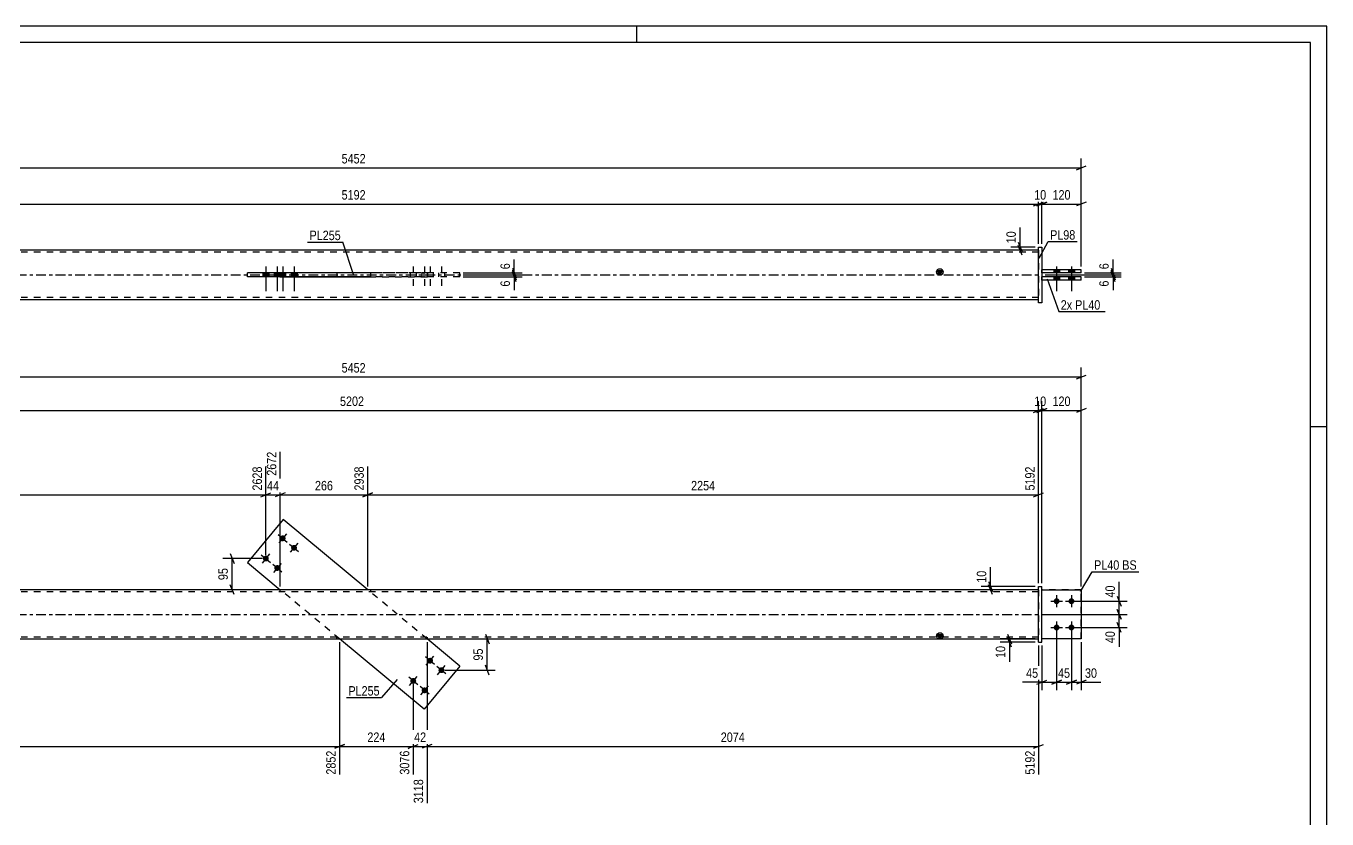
# Model space of a CAD drawing. Header units: millimetres. Extents: x 0 to 594, y 0 to 420.
# Drawn here: x 198.2 to 594, y 178.6 to 420 of the extents above; entities that cross this region are included whole.
import ezdxf

# ---------------------------------------------------------------- set-up
doc = ezdxf.new("R2010")
doc.units = ezdxf.units.MM
doc.linetypes.add('DXK_LINE_DOT2', pattern=[3.9198, 1.9599, -1.9599])
doc.linetypes.add('DXK_LINE_DOT3', pattern=[5.9187, 2.979, -0.9799, 0.9799, -0.9799])
doc.styles.add('Arial Narrow', font='ARIALN.TTF', dxfattribs={"height": 0.2})

# ---------------------------------------------------------------- blocks, each defined once
blk = doc.blocks.new('Unknown-580871072-1129')
at = {"color": 5, "linetype": 'Continuous'}
for p, q in [((594, 420), (0, 420)), ((384, 415), (384, 420)), ((594, 0), (594, 420)), ((589, 415), (5, 415)), ((589, 5), (589, 415)), ((594, 298), (589, 298))]:
    blk.add_line(p, q, dxfattribs=at)
blk = doc.blocks.new('Part-580871072-1687 - 1671')
at = {"color": 2, "linetype": 'Continuous'}
for p, q in [((276.46, 269.75), (265.6, 256.68)), ((302.15, 248.42), (276.46, 269.75)), ((265.6, 256.68), (275.54, 248.42)), ((319.28, 212.08), (293.6, 233.42)), ((330.15, 225.16), (320.2, 233.42)), ((330.15, 225.16), (319.28, 212.08))]:
    blk.add_line(p, q, dxfattribs=at)
at = {"color": 7, "linetype": 'DXK_LINE_DOT2'}
for p, q in [((293.6, 233.42), (275.54, 248.42)), ((320.2, 233.42), (302.15, 248.42))]:
    blk.add_line(p, q, dxfattribs=at)
blk = doc.blocks.new('Bolt-580871072-1679 - 1671')
at = {"linetype": 'Continuous'}
for points in [[(320.54, 226.12, -1), (321.69, 227.5, -1)], [(324, 223.24, -1), (325.15, 224.62, -1)], [(315.43, 219.96, -1), (316.58, 221.35, -1)], [(318.89, 217.09, -1), (320.04, 218.47, -1)]]:
    blk.add_hatch(color=1, dxfattribs=at).paths.add_polyline_path(points)
at = {"color": 1, "linetype": 'Continuous'}
for p, q in [((322.5, 225.66), (319.73, 227.96)), ((319.97, 225.42), (322.27, 228.19)), ((317.39, 219.5), (314.62, 221.8)), ((314.85, 219.27), (317.15, 222.04)), ((325.96, 222.78), (323.19, 225.08)), ((323.43, 222.55), (325.73, 225.32)), ((320.85, 216.63), (318.08, 218.93)), ((318.32, 216.39), (320.62, 219.16))]:
    blk.add_line(p, q, dxfattribs=at)
blk = doc.blocks.new('Bolt-580871072-1680 - 1671')
at = {"linetype": 'Continuous'}
for points in [[(276.85, 264.75, -1), (275.7, 263.36, -1)], [(280.31, 261.87, -1), (279.16, 260.49, -1)], [(271.74, 258.59, -1), (270.59, 257.21, -1)], [(275.2, 255.72, -1), (274.05, 254.33, -1)]]:
    blk.add_hatch(color=1, dxfattribs=at).paths.add_polyline_path(points)
at = {"color": 1, "linetype": 'Continuous'}
for p, q in [((274.89, 265.21), (277.66, 262.91)), ((277.43, 265.44), (275.13, 262.67)), ((278.35, 262.33), (281.12, 260.03)), ((280.89, 262.56), (278.59, 259.8)), ((269.78, 259.05), (272.55, 256.75)), ((272.32, 259.29), (270.02, 256.52)), ((273.24, 256.18), (276.01, 253.88)), ((275.78, 256.41), (273.48, 253.64))]:
    blk.add_line(p, q, dxfattribs=at)
blk = doc.blocks.new('Bolt-580871072-1682 - 1671')
at = {"linetype": 'Continuous'}
for points in [[(511.75, 245.82, -1), (511.75, 244.02, -1)], [(516.25, 245.82, -1), (516.25, 244.02, -1)], [(511.75, 237.82, -1), (511.75, 236.02, -1)], [(516.25, 237.82, -1), (516.25, 236.02, -1)]]:
    blk.add_hatch(color=1, dxfattribs=at).paths.add_polyline_path(points)
at = {"color": 1, "linetype": 'Continuous'}
for p, q in [((511.75, 246.72), (511.75, 243.12)), ((516.25, 246.72), (516.25, 243.12)), ((509.95, 244.92), (513.55, 244.92)), ((514.45, 244.92), (518.05, 244.92)), ((511.75, 238.72), (511.75, 235.12)), ((516.25, 238.72), (516.25, 235.12)), ((509.95, 236.92), (513.55, 236.92)), ((514.45, 236.92), (518.05, 236.92))]:
    blk.add_line(p, q, dxfattribs=at)
blk = doc.blocks.new('Part-580871072-1703 - 1671')
at = {"color": 2, "linetype": 'Continuous'}
for p, q in [((506.25, 232.42), (506.25, 249.42)), ((506.25, 249.42), (507.25, 249.42)), ((507.25, 232.42), (507.25, 249.42)), ((506.25, 232.42), (507.25, 232.42))]:
    blk.add_line(p, q, dxfattribs=at)
blk = doc.blocks.new('Part-580871072-1708 - 1671')
at = {"color": 7, "linetype": 'DXK_LINE_DOT2'}
for p, q in [((519.25, 248.42), (507.25, 248.42)), ((507.25, 233.42), (507.25, 248.42)), ((519.25, 233.42), (519.25, 248.42)), ((519.25, 233.42), (507.25, 233.42))]:
    blk.add_line(p, q, dxfattribs=at)
blk = doc.blocks.new('Part-580871072-1713 - 1671')
at = {"color": 2, "linetype": 'Continuous'}
for p, q in [((507.25, 248.42), (519.25, 248.42)), ((519.25, 248.42), (519.25, 233.42)), ((519.25, 233.42), (507.25, 233.42))]:
    blk.add_line(p, q, dxfattribs=at)
at = {"color": 7, "linetype": 'DXK_LINE_DOT2'}
blk.add_line((507.25, 233.42), (507.25, 248.42), dxfattribs=at)
blk = doc.blocks.new('Part-580871072-1718 - 1671')
at = {"linetype": 'Continuous'}
blk.add_hatch(color=2, dxfattribs=at).paths.add_polyline_path([(476.25, 233.42), (475.45, 234.82), (477.05, 234.82)])
at = {"color": 2, "linetype": 'Continuous'}
for p, q in [((418.15, 248.42), (177.6, 248.42)), ((506.25, 248.42), (418.25, 248.42)), ((476.25, 233.42), (475.45, 234.82)), ((475.45, 234.82), (477.05, 234.82)), ((477.05, 234.82), (476.25, 233.42)), ((177.6, 233.42), (418.15, 233.42)), ((418.25, 233.42), (506.25, 233.42))]:
    blk.add_line(p, q, dxfattribs=at)
at = {"color": 7, "linetype": 'DXK_LINE_DOT2'}
for p, q in [((418.15, 247.82), (177.6, 247.82)), ((275.44, 248.42), (275.44, 247.82)), ((302.97, 248.42), (302.97, 247.82)), ((506.25, 247.82), (418.25, 247.82)), ((506.25, 248.42), (506.25, 233.42)), ((418.15, 234.02), (177.6, 234.02)), ((292.78, 233.42), (292.78, 234.02)), ((320.3, 233.42), (320.3, 234.02)), ((506.25, 234.02), (418.25, 234.02))]:
    blk.add_line(p, q, dxfattribs=at)
at = {"color": 7, "linetype": 'DXK_LINE_DOT3'}
for p, q in [((177.6, 240.92), (418.15, 240.92)), ((418.25, 240.92), (506.25, 240.92))]:
    blk.add_line(p, q, dxfattribs=at)
at = {"color": 2, "linetype": 'Continuous'}
blk.add_circle((476.25, 234.32), 1, dxfattribs=at)
blk = doc.blocks.new('Part-580871072-1455 - 1366')
at = {"linetype": 'Continuous'}
blk.add_hatch(color=2, dxfattribs=at).paths.add_polyline_path([(476.25, 344.23), (475.45, 345.63), (477.05, 345.63)])
at = {"color": 2, "linetype": 'Continuous'}
for p, q in [((418.15, 351.73), (177.6, 351.73)), ((506.25, 351.73), (418.25, 351.73)), ((275.44, 344.83), (275.44, 344.93)), ((275.44, 344.93), (302.97, 344.93)), ((292.78, 344.83), (292.78, 344.93)), ((302.97, 344.93), (302.97, 343.53)), ((476.25, 344.23), (475.45, 345.63)), ((475.45, 345.63), (477.05, 345.63)), ((477.05, 345.63), (476.25, 344.23)), ((275.44, 343.53), (275.44, 343.63)), ((302.97, 343.53), (275.44, 343.53)), ((292.78, 343.53), (292.78, 343.63)), ((177.6, 336.73), (418.15, 336.73)), ((418.25, 336.73), (506.25, 336.73))]:
    blk.add_line(p, q, dxfattribs=at)
at = {"color": 7, "linetype": 'DXK_LINE_DOT2'}
for p, q in [((418.15, 351.13), (177.6, 351.13)), ((506.25, 351.13), (418.25, 351.13)), ((506.25, 351.73), (506.25, 336.73)), ((275.44, 344.93), (275.44, 343.63)), ((292.78, 344.93), (292.78, 343.63)), ((302.97, 344.93), (320.3, 344.93)), ((320.3, 344.93), (320.3, 343.53)), ((320.3, 343.53), (302.97, 343.53)), ((418.15, 337.33), (177.6, 337.33)), ((506.25, 337.33), (418.25, 337.33))]:
    blk.add_line(p, q, dxfattribs=at)
at = {"color": 7, "linetype": 'DXK_LINE_DOT3'}
for p, q in [((177.6, 344.23), (418.15, 344.23)), ((418.25, 344.23), (506.25, 344.23))]:
    blk.add_line(p, q, dxfattribs=at)
at = {"color": 2, "linetype": 'Continuous'}
blk.add_circle((476.25, 345.13), 1, dxfattribs=at)
blk = doc.blocks.new('Bolt-580871072-1369 - 1366')
at = {"linetype": 'Continuous'}
for points in [[(512.65, 345.83), (510.85, 345.83), (510.85, 344.83), (512.65, 344.83)], [(512.65, 345.83), (510.85, 345.83), (510.85, 344.83), (512.65, 344.83)], [(517.15, 345.83), (515.35, 345.83), (515.35, 344.83), (517.15, 344.83)], [(517.15, 345.83), (515.35, 345.83), (515.35, 344.83), (517.15, 344.83)], [(512.65, 343.63), (510.85, 343.63), (510.85, 342.63), (512.65, 342.63)], [(512.65, 343.63), (510.85, 343.63), (510.85, 342.63), (512.65, 342.63)], [(517.15, 343.63), (515.35, 343.63), (515.35, 342.63), (517.15, 342.63)], [(517.15, 343.63), (515.35, 343.63), (515.35, 342.63), (517.15, 342.63)]]:
    blk.add_hatch(color=1, dxfattribs=at).paths.add_polyline_path(points)
at = {"color": 1, "linetype": 'Continuous'}
for p, q in [((510.85, 345.83), (510.85, 344.83)), ((510.85, 345.83), (510.85, 344.83)), ((511.75, 346.83), (511.75, 339.33)), ((511.75, 346.83), (511.75, 339.33)), ((512.65, 345.83), (512.65, 344.83)), ((512.65, 345.83), (512.65, 344.83)), ((515.35, 345.83), (515.35, 344.83)), ((515.35, 345.83), (515.35, 344.83)), ((516.25, 346.83), (516.25, 339.33)), ((516.25, 346.83), (516.25, 339.33)), ((517.15, 345.83), (517.15, 344.83)), ((517.15, 345.83), (517.15, 344.83)), ((510.85, 343.63), (510.85, 342.63)), ((510.85, 343.63), (510.85, 342.63)), ((512.65, 343.63), (512.65, 342.63)), ((512.65, 343.63), (512.65, 342.63)), ((515.35, 343.63), (515.35, 342.63)), ((515.35, 343.63), (515.35, 342.63)), ((517.15, 343.63), (517.15, 342.63)), ((517.15, 343.63), (517.15, 342.63))]:
    blk.add_line(p, q, dxfattribs=at)
blk = doc.blocks.new('Bolt-580871072-1434 - 1366')
at = {"color": 1, "linetype": 'DXK_LINE_DOT2'}
for p, q in [((315.1, 344.83), (315.1, 343.63)), ((316, 346.83), (316, 339.33)), ((316.9, 344.83), (316.9, 343.63)), ((318.57, 344.83), (318.57, 343.63)), ((319.47, 346.83), (319.47, 339.33)), ((320.22, 344.83), (320.22, 343.63)), ((320.37, 344.83), (320.37, 343.63)), ((321.12, 346.83), (321.12, 339.33)), ((322.02, 344.83), (322.02, 343.63)), ((323.68, 344.83), (323.68, 343.63)), ((324.58, 346.83), (324.58, 339.33)), ((325.48, 344.83), (325.48, 343.63))]:
    blk.add_line(p, q, dxfattribs=at)
blk = doc.blocks.new('Part-580871072-1460 - 1366')
at = {"color": 2, "linetype": 'Continuous'}
for p, q in [((519.25, 343.63), (507.25, 343.63)), ((519.25, 342.63), (507.25, 342.63)), ((519.25, 342.63), (519.25, 343.63))]:
    blk.add_line(p, q, dxfattribs=at)
at = {"color": 7, "linetype": 'DXK_LINE_DOT2'}
blk.add_line((507.25, 342.63), (507.25, 343.63), dxfattribs=at)
blk = doc.blocks.new('Part-580871072-1396 - 1366')
at = {"color": 2, "linetype": 'Continuous'}
for p, q in [((265.6, 343.63), (265.6, 344.83)), ((302.97, 344.83), (265.6, 344.83)), ((276.46, 343.63), (276.46, 344.83)), ((302.97, 343.63), (265.6, 343.63))]:
    blk.add_line(p, q, dxfattribs=at)
at = {"color": 7, "linetype": 'DXK_LINE_DOT2'}
for p, q in [((330.15, 344.83), (302.97, 344.83)), ((319.28, 343.63), (319.28, 344.83)), ((330.15, 343.63), (330.15, 344.83)), ((330.15, 343.63), (302.97, 343.63))]:
    blk.add_line(p, q, dxfattribs=at)
blk = doc.blocks.new('Part-580871072-1432 - 1366')
at = {"color": 2, "linetype": 'Continuous'}
for p, q in [((506.25, 335.73), (506.25, 352.73)), ((506.25, 352.73), (507.25, 352.73)), ((507.25, 352.73), (507.25, 335.73)), ((507.25, 335.73), (506.25, 335.73))]:
    blk.add_line(p, q, dxfattribs=at)
blk = doc.blocks.new('Bolt-580871072-1435 - 1366')
at = {"linetype": 'Continuous'}
for points in [[(272.07, 344.83), (270.27, 344.83), (270.27, 343.63), (272.07, 343.63)], [(275.53, 344.83), (273.73, 344.83), (273.73, 343.63), (275.53, 343.63)], [(277.18, 344.83), (275.38, 344.83), (275.38, 343.63), (277.18, 343.63)], [(280.64, 344.83), (278.84, 344.83), (278.84, 343.63), (280.64, 343.63)]]:
    blk.add_hatch(color=1, dxfattribs=at).paths.add_polyline_path(points)
at = {"color": 1, "linetype": 'Continuous'}
for p, q in [((270.27, 344.83), (270.27, 343.63)), ((271.17, 346.83), (271.17, 339.33)), ((272.07, 344.83), (272.07, 343.63)), ((273.73, 344.83), (273.73, 343.63)), ((274.63, 346.83), (274.63, 339.33)), ((275.38, 344.83), (275.38, 343.63)), ((275.53, 344.83), (275.53, 343.63)), ((276.28, 346.83), (276.28, 339.33)), ((277.18, 344.83), (277.18, 343.63)), ((278.84, 344.83), (278.84, 343.63)), ((279.74, 346.83), (279.74, 339.33)), ((280.64, 344.83), (280.64, 343.63))]:
    blk.add_line(p, q, dxfattribs=at)
blk = doc.blocks.new('Part-580871072-1465 - 1366')
at = {"color": 2, "linetype": 'Continuous'}
for p, q in [((519.25, 345.83), (507.25, 345.83)), ((519.25, 344.83), (507.25, 344.83)), ((519.25, 344.83), (519.25, 345.83))]:
    blk.add_line(p, q, dxfattribs=at)
at = {"color": 7, "linetype": 'DXK_LINE_DOT2'}
blk.add_line((507.25, 344.83), (507.25, 345.83), dxfattribs=at)
blk = doc.blocks.new('StraightDimension-580871072-1928 - 1671')
at = {"color": 7, "linetype": 'Continuous'}
for p, q in [((496.85, 234.92), (498.05, 231.92)), ((498.05, 230.92), (496.85, 233.92)), ((505.25, 233.42), (494.6, 233.42)), ((505.25, 232.42), (494.6, 232.42)), ((497.45, 232.42), (497.45, 233.42))]:
    blk.add_line(p, q, dxfattribs=at)
at = {"color": 0}
blk.add_wipeout([(496.7, 231.89), (492.5, 231.89), (492.5, 227.04), (496.7, 227.04)], dxfattribs=at)
at = {"color": 7, "linetype": 'Continuous'}
blk.add_line((497.45, 232.42), (497.45, 226.51), dxfattribs=at)
blk.add_line((497.45, 232.42), (497.45, 226.51), dxfattribs=at)
at = {"color": 3, "style": 'Arial Narrow'}
blk.add_text('10', height=2.863, rotation=90.0002, dxfattribs=at).set_placement((496.1, 227.64))
blk = doc.blocks.new('StraightDimension-580871072-1856 - 1671')
at = {"color": 7, "linetype": 'Continuous'}
for p, q in [((293.6, 232.42), (293.6, 192.13)), ((316, 219.65), (316, 192.13)), ((295.1, 201.34), (292.1, 200.14)), ((293.6, 200.74), (316, 200.74)), ((314.5, 200.14), (317.5, 201.34))]:
    blk.add_line(p, q, dxfattribs=at)
at = {"color": 0}
blk.add_wipeout([(308.14, 201.49), (308.14, 205.69), (301.46, 205.69), (301.46, 201.49)], dxfattribs=at)
at = {"color": 0, "linetype": 'Continuous'}
blk.add_wipeout([(315.4, 200.04), (311.2, 200.04), (311.2, 191.53), (315.4, 191.53)], dxfattribs=at)
at = {"color": 3, "style": 'Arial Narrow'}
blk.add_text('224', height=2.863, dxfattribs=at).set_placement((302.06, 202.09))
at = {"color": 3, "linetype": 'Continuous', "style": 'Arial Narrow'}
blk.add_text('3076', height=2.863, rotation=90.0002, dxfattribs=at).set_placement((314.8, 192.13))
blk = doc.blocks.new('StraightDimension-580871072-2023 - 1671')
at = {"color": 7, "linetype": 'Continuous'}
for p, q in [((270.17, 257.9), (258.07, 257.9)), ((260.32, 259.4), (261.52, 256.4)), ((260.92, 248.44), (260.92, 257.9)), ((261.52, 246.94), (260.32, 249.94)), ((198.39, 248.44), (263.32, 248.44))]:
    blk.add_line(p, q, dxfattribs=at)
at = {"color": 0}
blk.add_wipeout([(260.17, 255.6), (255.97, 255.6), (255.97, 250.74), (260.17, 250.74)], dxfattribs=at)
at = {"color": 3, "style": 'Arial Narrow'}
blk.add_text('95', height=2.863, rotation=90.0002, dxfattribs=at).set_placement((259.57, 251.34))
blk = doc.blocks.new('StraightDimension-580871072-2009 - 1671')
at = {"color": 7, "linetype": 'Continuous'}
for p, q in [((530.21, 246.42), (531.41, 243.42)), ((517.25, 244.92), (533.21, 244.92)), ((531.41, 239.42), (530.21, 242.42)), ((530.81, 240.92), (530.81, 244.92)), ((507.25, 240.92), (533.21, 240.92))]:
    blk.add_line(p, q, dxfattribs=at)
at = {"color": 0}
blk.add_wipeout([(530.06, 250.3), (525.86, 250.3), (525.86, 245.44), (530.06, 245.44)], dxfattribs=at)
at = {"color": 7, "linetype": 'Continuous'}
blk.add_line((530.81, 244.92), (530.81, 250.82), dxfattribs=at)
blk.add_line((530.81, 244.92), (530.81, 250.82), dxfattribs=at)
at = {"color": 3, "style": 'Arial Narrow'}
blk.add_text('40', height=2.863, rotation=90.0002, dxfattribs=at).set_placement((529.46, 246.04))
blk = doc.blocks.new('StraightDimension-580871072-1756 - 1671')
at = {"color": 7, "linetype": 'Continuous'}
for p, q in [((275.54, 249.42), (275.54, 290.42)), ((302.15, 249.42), (302.15, 285.92)), ((277.04, 277.91), (274.04, 276.71)), ((275.54, 277.31), (302.15, 277.31)), ((300.65, 276.71), (303.65, 277.91))]:
    blk.add_line(p, q, dxfattribs=at)
at = {"color": 0, "linetype": 'Continuous'}
blk.add_wipeout([(301.55, 286.52), (297.35, 286.52), (297.35, 278.01), (301.55, 278.01)], dxfattribs=at)
at = {"color": 0}
blk.add_wipeout([(292.19, 278.06), (292.19, 282.26), (285.5, 282.26), (285.5, 278.06)], dxfattribs=at)
at = {"color": 3, "linetype": 'Continuous', "style": 'Arial Narrow'}
blk.add_text('2938', height=2.863, rotation=90.0002, dxfattribs=at).set_placement((300.95, 278.61))
at = {"color": 3, "style": 'Arial Narrow'}
blk.add_text('266', height=2.863, dxfattribs=at).set_placement((286.1, 278.66))
blk = doc.blocks.new('StraightDimension-580871072-2050 - 1671')
at = {"color": 7, "linetype": 'Continuous'}
for p, q in [((506.25, 250.42), (506.25, 305.85)), ((507.25, 250.42), (507.25, 305.85)), ((504.75, 302.4), (507.75, 303.6)), ((508.75, 303.6), (505.75, 302.4)), ((506.25, 303), (507.25, 303))]:
    blk.add_line(p, q, dxfattribs=at)
at = {"color": 0}
blk.add_wipeout([(509.17, 303.75), (509.17, 307.95), (504.32, 307.95), (504.32, 303.75)], dxfattribs=at)
at = {"color": 3, "style": 'Arial Narrow'}
blk.add_text('10', height=2.863, dxfattribs=at).set_placement((504.92, 304.35))
blk = doc.blocks.new('StraightDimension-580871072-1778 - 1671')
at = {"color": 7, "linetype": 'Continuous'}
for p, q in [((275.54, 249.42), (275.54, 290.42)), ((271.17, 258.9), (271.17, 285.92)), ((269.67, 276.71), (272.67, 277.91)), ((271.17, 277.31), (275.54, 277.31)), ((277.04, 277.91), (274.04, 276.71))]:
    blk.add_line(p, q, dxfattribs=at)
at = {"color": 0}
blk.add_wipeout([(275.78, 278.06), (275.78, 282.26), (270.93, 282.26), (270.93, 278.06)], dxfattribs=at)
at = {"color": 0, "linetype": 'Continuous'}
blk.add_wipeout([(274.94, 291.02), (270.74, 291.02), (270.74, 282.51), (274.94, 282.51)], dxfattribs=at)
at = {"color": 3, "linetype": 'Continuous', "style": 'Arial Narrow'}
blk.add_text('2672', height=2.863, rotation=90.0002, dxfattribs=at).set_placement((274.34, 283.11))
at = {"color": 3, "style": 'Arial Narrow'}
blk.add_text('44', height=2.863, dxfattribs=at).set_placement((271.53, 278.66))
blk = doc.blocks.new('StraightDimension-580871072-2045 - 1671')
at = {"color": 7, "linetype": 'Continuous'}
for p, q in [((506.25, 250.42), (506.25, 305.85)), ((88.5, 303), (506.25, 303)), ((504.75, 302.4), (507.75, 303.6))]:
    blk.add_line(p, q, dxfattribs=at)
at = {"color": 0}
blk.add_wipeout([(301.63, 303.75), (301.63, 307.95), (293.12, 307.95), (293.12, 303.75)], dxfattribs=at)
at = {"color": 3, "style": 'Arial Narrow'}
blk.add_text('5202', height=2.863, dxfattribs=at).set_placement((293.72, 304.35))
blk = doc.blocks.new('StraightDimension-580871072-1728 - 1671')
at = {"color": 7, "linetype": 'Continuous'}
for p, q in [((76.5, 313.17), (519.25, 313.17)), ((517.75, 312.57), (520.75, 313.77)), ((519.25, 249.42), (519.25, 316.02))]:
    blk.add_line(p, q, dxfattribs=at)
at = {"color": 0}
blk.add_wipeout([(302.13, 313.92), (302.13, 318.12), (293.62, 318.12), (293.62, 313.92)], dxfattribs=at)
at = {"color": 3, "style": 'Arial Narrow'}
blk.add_text('5452', height=2.863, dxfattribs=at).set_placement((294.22, 314.52))
blk = doc.blocks.new('StraightDimension-580871072-1742 - 1671')
at = {"color": 7, "linetype": 'Continuous'}
for p, q in [((302.15, 249.42), (302.15, 285.92)), ((506.25, 250.42), (506.25, 285.92)), ((303.65, 277.91), (300.65, 276.71)), ((302.15, 277.31), (506.25, 277.31)), ((504.75, 276.71), (507.75, 277.91))]:
    blk.add_line(p, q, dxfattribs=at)
at = {"color": 0, "linetype": 'Continuous'}
blk.add_wipeout([(505.65, 286.52), (501.45, 286.52), (501.45, 278.01), (505.65, 278.01)], dxfattribs=at)
at = {"color": 0}
blk.add_wipeout([(408.45, 278.06), (408.45, 282.26), (399.94, 282.26), (399.94, 278.06)], dxfattribs=at)
at = {"color": 3, "linetype": 'Continuous', "style": 'Arial Narrow'}
blk.add_text('5192', height=2.863, rotation=90.0002, dxfattribs=at).set_placement((505.05, 278.61))
at = {"color": 3, "style": 'Arial Narrow'}
blk.add_text('2254', height=2.863, dxfattribs=at).set_placement((400.54, 278.66))
blk = doc.blocks.new('StraightDimension-580871072-1794 - 1671')
at = {"color": 7, "linetype": 'Continuous'}
for p, q in [((271.17, 258.9), (271.17, 285.92)), ((91, 277.91), (88, 276.71)), ((89.5, 249.42), (89.5, 280.44)), ((89.5, 277.31), (271.17, 277.31)), ((269.67, 276.71), (272.67, 277.91))]:
    blk.add_line(p, q, dxfattribs=at)
at = {"color": 0, "linetype": 'Continuous'}
for points in [[(270.57, 286.52), (266.37, 286.52), (266.37, 278.01), (270.57, 278.01)], [(88.9, 281.04), (84.7, 281.04), (84.7, 278.01), (88.9, 278.01)]]:
    blk.add_wipeout(points, dxfattribs=at)
at = {"color": 0}
blk.add_wipeout([(184.59, 278.06), (184.59, 282.26), (176.08, 282.26), (176.08, 278.06)], dxfattribs=at)
at = {"color": 3, "linetype": 'Continuous', "style": 'Arial Narrow'}
for s, height, p in [('2628', 2.863, (269.97, 278.61)), ('0', 2.86, (88.3, 278.61))]:
    blk.add_text(s, height=height, rotation=90.0002, dxfattribs=at).set_placement(p)
at = {"color": 3, "style": 'Arial Narrow'}
blk.add_text('2628', height=2.863, dxfattribs=at).set_placement((176.68, 278.66))
blk = doc.blocks.new('StraightDimension-580871072-1950 - 1671')
at = {"color": 7, "linetype": 'Continuous'}
for p, q in [((511.75, 235.92), (511.75, 217.87)), ((516.25, 235.92), (516.25, 217.87)), ((510.25, 219.67), (513.25, 220.87)), ((511.75, 220.27), (516.25, 220.27)), ((517.75, 220.87), (514.75, 219.67))]:
    blk.add_line(p, q, dxfattribs=at)
at = {"color": 0}
blk.add_wipeout([(516.42, 221.02), (516.42, 225.22), (511.57, 225.22), (511.57, 221.02)], dxfattribs=at)
at = {"color": 3, "style": 'Arial Narrow'}
blk.add_text('45', height=2.863, dxfattribs=at).set_placement((512.17, 221.62))
blk = doc.blocks.new('StraightDimension-580871072-1830 - 1671')
at = {"color": 7, "linetype": 'Continuous'}
for p, q in [((320.2, 232.42), (320.2, 183.43)), ((506.25, 231.42), (506.25, 192.13)), ((321.7, 201.34), (318.7, 200.14)), ((320.2, 200.74), (506.25, 200.74)), ((504.75, 200.14), (507.75, 201.34))]:
    blk.add_line(p, q, dxfattribs=at)
at = {"color": 0}
blk.add_wipeout([(417.48, 201.49), (417.48, 205.69), (408.97, 205.69), (408.97, 201.49)], dxfattribs=at)
at = {"color": 0, "linetype": 'Continuous'}
blk.add_wipeout([(505.65, 200.04), (501.45, 200.04), (501.45, 191.53), (505.65, 191.53)], dxfattribs=at)
at = {"color": 3, "style": 'Arial Narrow'}
blk.add_text('2074', height=2.863, dxfattribs=at).set_placement((409.57, 202.09))
at = {"color": 3, "linetype": 'Continuous', "style": 'Arial Narrow'}
blk.add_text('5192', height=2.863, rotation=90.0002, dxfattribs=at).set_placement((505.05, 192.13))
blk = doc.blocks.new('StraightDimension-580871072-1842 - 1671')
at = {"color": 7, "linetype": 'Continuous'}
for p, q in [((320.2, 232.42), (320.2, 183.43)), ((316, 219.65), (316, 192.13)), ((314.5, 200.14), (317.5, 201.34)), ((316, 200.74), (320.2, 200.74)), ((321.7, 201.34), (318.7, 200.14))]:
    blk.add_line(p, q, dxfattribs=at)
at = {"color": 0}
blk.add_wipeout([(320.53, 201.49), (320.53, 205.69), (315.68, 205.69), (315.68, 201.49)], dxfattribs=at)
at = {"color": 0, "linetype": 'Continuous'}
blk.add_wipeout([(319.6, 191.34), (315.4, 191.34), (315.4, 182.83), (319.6, 182.83)], dxfattribs=at)
at = {"color": 3, "style": 'Arial Narrow'}
blk.add_text('42', height=2.863, dxfattribs=at).set_placement((316.28, 202.09))
at = {"color": 3, "linetype": 'Continuous', "style": 'Arial Narrow'}
blk.add_text('3118', height=2.863, rotation=90.0002, dxfattribs=at).set_placement((319, 183.43))
blk = doc.blocks.new('StraightDimension-580871072-1870 - 1671')
at = {"color": 7, "linetype": 'Continuous'}
for p, q in [((89.5, 231.42), (89.5, 197.61)), ((293.6, 232.42), (293.6, 192.13)), ((91, 201.34), (88, 200.14)), ((89.5, 200.74), (293.6, 200.74)), ((292.1, 200.14), (295.1, 201.34))]:
    blk.add_line(p, q, dxfattribs=at)
at = {"color": 0}
blk.add_wipeout([(195.8, 201.49), (195.8, 205.69), (187.29, 205.69), (187.29, 201.49)], dxfattribs=at)
at = {"color": 0, "linetype": 'Continuous'}
for points in [[(88.9, 200.04), (84.7, 200.04), (84.7, 197.01), (88.9, 197.01)], [(293, 200.04), (288.8, 200.04), (288.8, 191.53), (293, 191.53)]]:
    blk.add_wipeout(points, dxfattribs=at)
at = {"color": 3, "style": 'Arial Narrow'}
blk.add_text('2852', height=2.863, dxfattribs=at).set_placement((187.89, 202.09))
at = {"color": 3, "linetype": 'Continuous', "style": 'Arial Narrow'}
for s, height, p in [('0', 2.86, (88.3, 197.61)), ('2852', 2.863, (292.4, 192.13))]:
    blk.add_text(s, height=height, rotation=90.0002, dxfattribs=at).set_placement(p)
blk = doc.blocks.new('StraightDimension-580871072-1937 - 1671')
at = {"color": 7, "linetype": 'Continuous'}
for p, q in [((516.25, 235.92), (516.25, 217.87)), ((519.25, 232.42), (519.25, 217.87)), ((514.75, 219.67), (517.75, 220.87)), ((516.25, 220.27), (519.25, 220.27)), ((520.75, 220.87), (517.75, 219.67))]:
    blk.add_line(p, q, dxfattribs=at)
at = {"color": 0}
blk.add_wipeout([(524.63, 221.02), (524.63, 225.22), (519.77, 225.22), (519.77, 221.02)], dxfattribs=at)
at = {"color": 7, "linetype": 'Continuous'}
blk.add_line((519.25, 220.27), (525.15, 220.27), dxfattribs=at)
blk.add_line((519.25, 220.27), (525.15, 220.27), dxfattribs=at)
at = {"color": 3, "style": 'Arial Narrow'}
blk.add_text('30', height=2.863, dxfattribs=at).set_placement((520.37, 221.62))
blk = doc.blocks.new('StraightDimension-580871072-1960 - 1671')
at = {"color": 7, "linetype": 'Continuous'}
for p, q in [((511.75, 235.92), (511.75, 217.87)), ((507.25, 231.42), (507.25, 217.87)), ((505.75, 219.67), (508.75, 220.87)), ((507.25, 220.27), (511.75, 220.27)), ((513.25, 220.87), (510.25, 219.67))]:
    blk.add_line(p, q, dxfattribs=at)
at = {"color": 0}
blk.add_wipeout([(506.72, 221.02), (506.72, 225.22), (501.86, 225.22), (501.86, 221.02)], dxfattribs=at)
at = {"color": 7, "linetype": 'Continuous'}
blk.add_line((507.25, 220.27), (501.34, 220.27), dxfattribs=at)
blk.add_line((507.25, 220.27), (501.34, 220.27), dxfattribs=at)
at = {"color": 3, "style": 'Arial Narrow'}
blk.add_text('45', height=2.863, dxfattribs=at).set_placement((502.46, 221.62))
blk = doc.blocks.new('StraightDimension-580871072-1985 - 1671')
at = {"color": 7, "linetype": 'Continuous'}
for p, q in [((337.94, 234.92), (339.14, 231.92)), ((330.76, 233.42), (340.94, 233.42)), ((338.54, 223.93), (338.54, 233.42)), ((325.58, 223.93), (340.94, 223.93)), ((339.14, 222.43), (337.94, 225.43))]:
    blk.add_line(p, q, dxfattribs=at)
at = {"color": 0}
blk.add_wipeout([(337.79, 231.1), (333.59, 231.1), (333.59, 226.25), (337.79, 226.25)], dxfattribs=at)
at = {"color": 3, "style": 'Arial Narrow'}
blk.add_text('95', height=2.863, rotation=90.0002, dxfattribs=at).set_placement((337.19, 226.85))
blk = doc.blocks.new('StraightDimension-580871072-1996 - 1671')
at = {"color": 7, "linetype": 'Continuous'}
for p, q in [((530.21, 242.42), (531.41, 239.42)), ((507.25, 240.92), (533.21, 240.92)), ((531.41, 235.42), (530.21, 238.42)), ((530.81, 236.92), (530.81, 240.92)), ((517.25, 236.92), (533.21, 236.92))]:
    blk.add_line(p, q, dxfattribs=at)
at = {"color": 0}
blk.add_wipeout([(530.06, 236.39), (525.86, 236.39), (525.86, 231.54), (530.06, 231.54)], dxfattribs=at)
at = {"color": 7, "linetype": 'Continuous'}
blk.add_line((530.81, 236.92), (530.81, 231.01), dxfattribs=at)
blk.add_line((530.81, 236.92), (530.81, 231.01), dxfattribs=at)
at = {"color": 3, "style": 'Arial Narrow'}
blk.add_text('40', height=2.863, rotation=90.0002, dxfattribs=at).set_placement((529.46, 232.14))
blk = doc.blocks.new('StraightDimension-580871072-2028 - 1671')
at = {"color": 7, "linetype": 'Continuous'}
for p, q in [((505.25, 249.42), (488.82, 249.42)), ((491.07, 250.92), (492.27, 247.92)), ((492.27, 246.92), (491.07, 249.92)), ((491.67, 248.42), (491.67, 249.42)), ((505.25, 248.42), (488.82, 248.42))]:
    blk.add_line(p, q, dxfattribs=at)
at = {"color": 0}
blk.add_wipeout([(490.92, 254.8), (486.72, 254.8), (486.72, 249.94), (490.92, 249.94)], dxfattribs=at)
at = {"color": 7, "linetype": 'Continuous'}
blk.add_line((491.67, 249.42), (491.67, 255.32), dxfattribs=at)
blk.add_line((491.67, 249.42), (491.67, 255.32), dxfattribs=at)
at = {"color": 3, "style": 'Arial Narrow'}
blk.add_text('10', height=2.863, rotation=90.0002, dxfattribs=at).set_placement((490.32, 250.54))
blk = doc.blocks.new('StraightDimension-580871072-2055 - 1671')
at = {"color": 7, "linetype": 'Continuous'}
for p, q in [((507.25, 250.42), (507.25, 305.85)), ((519.25, 249.42), (519.25, 305.85)), ((505.75, 302.4), (508.75, 303.6)), ((507.25, 303), (519.25, 303)), ((520.75, 303.6), (517.75, 302.4))]:
    blk.add_line(p, q, dxfattribs=at)
at = {"color": 0}
blk.add_wipeout([(516.59, 303.75), (516.59, 307.95), (509.9, 307.95), (509.9, 303.75)], dxfattribs=at)
at = {"color": 3, "style": 'Arial Narrow'}
blk.add_text('120', height=2.863, dxfattribs=at).set_placement((510.5, 304.35))
blk = doc.blocks.new('StraightDimension-580871072-1594 - 1366')
at = {"color": 7, "linetype": 'Continuous'}
for p, q in [((507.25, 353.73), (507.25, 368.67)), ((519.25, 346.83), (519.25, 368.67)), ((505.75, 365.22), (508.75, 366.42)), ((507.25, 365.82), (519.25, 365.82)), ((520.75, 366.42), (517.75, 365.22))]:
    blk.add_line(p, q, dxfattribs=at)
at = {"color": 0}
blk.add_wipeout([(516.59, 366.57), (516.59, 370.77), (509.9, 370.77), (509.9, 366.57)], dxfattribs=at)
at = {"color": 3, "style": 'Arial Narrow'}
blk.add_text('120', height=2.863, dxfattribs=at).set_placement((510.5, 367.17))
blk = doc.blocks.new('StraightDimension-580871072-1605 - 1366')
at = {"color": 7, "linetype": 'Continuous'}
for p, q in [((505.25, 352.73), (497.82, 352.73)), ((500.07, 354.23), (501.27, 351.23)), ((501.27, 350.23), (500.07, 353.23)), ((500.67, 351.73), (500.67, 352.73)), ((505.25, 351.73), (497.82, 351.73))]:
    blk.add_line(p, q, dxfattribs=at)
at = {"color": 0}
blk.add_wipeout([(499.92, 358.11), (495.72, 358.11), (495.72, 353.26), (499.92, 353.26)], dxfattribs=at)
at = {"color": 7, "linetype": 'Continuous'}
blk.add_line((500.67, 352.73), (500.67, 358.64), dxfattribs=at)
blk.add_line((500.67, 352.73), (500.67, 358.64), dxfattribs=at)
at = {"color": 3, "style": 'Arial Narrow'}
blk.add_text('10', height=2.863, rotation=90.0002, dxfattribs=at).set_placement((499.32, 353.86))
blk = doc.blocks.new('StraightDimension-580871072-1574 - 1366')
at = {"color": 7, "linetype": 'Continuous'}
for p, q in [((506.25, 353.73), (506.25, 368.67)), ((89.5, 365.82), (506.25, 365.82)), ((504.75, 365.22), (507.75, 366.42))]:
    blk.add_line(p, q, dxfattribs=at)
at = {"color": 0}
blk.add_wipeout([(302.13, 366.57), (302.13, 370.77), (293.62, 370.77), (293.62, 366.57)], dxfattribs=at)
at = {"color": 3, "style": 'Arial Narrow'}
blk.add_text('5192', height=2.863, dxfattribs=at).set_placement((294.22, 367.17))
blk = doc.blocks.new('StraightDimension-580871072-1534 - 1366')
at = {"color": 7, "linetype": 'Continuous'}
for p, q in [((346.16, 345.73), (347.36, 342.73)), ((347.36, 342.13), (346.16, 345.13)), ((331.15, 344.23), (349.16, 344.23)), ((331.15, 343.63), (349.16, 343.63)), ((346.76, 343.63), (346.76, 344.23))]:
    blk.add_line(p, q, dxfattribs=at)
at = {"color": 0}
blk.add_wipeout([(346.01, 343.11), (341.81, 343.11), (341.81, 340.08), (346.01, 340.08)], dxfattribs=at)
at = {"color": 7, "linetype": 'Continuous'}
blk.add_line((346.76, 343.63), (346.76, 339.55), dxfattribs=at)
blk.add_line((346.76, 343.63), (346.76, 339.55), dxfattribs=at)
at = {"color": 3, "style": 'Arial Narrow'}
blk.add_text('6', height=2.86, rotation=90.0002, dxfattribs=at).set_placement((345.41, 340.68))
blk = doc.blocks.new('StraightDimension-580871072-1538 - 1366')
at = {"color": 7, "linetype": 'Continuous'}
for p, q in [((331.15, 344.83), (349.16, 344.83)), ((346.16, 346.33), (347.36, 343.33)), ((347.36, 342.73), (346.16, 345.73)), ((346.76, 344.23), (346.76, 344.83)), ((331.15, 344.23), (349.16, 344.23))]:
    blk.add_line(p, q, dxfattribs=at)
at = {"color": 0}
blk.add_wipeout([(346.01, 348.38), (341.81, 348.38), (341.81, 345.36), (346.01, 345.36)], dxfattribs=at)
at = {"color": 7, "linetype": 'Continuous'}
blk.add_line((346.76, 344.83), (346.76, 348.91), dxfattribs=at)
blk.add_line((346.76, 344.83), (346.76, 348.91), dxfattribs=at)
at = {"color": 3, "style": 'Arial Narrow'}
blk.add_text('6', height=2.86, rotation=90.0002, dxfattribs=at).set_placement((345.41, 345.96))
blk = doc.blocks.new('StraightDimension-580871072-1543 - 1366')
at = {"color": 7, "linetype": 'Continuous'}
for p, q in [((76.5, 376.83), (519.25, 376.83)), ((517.75, 376.23), (520.75, 377.43)), ((519.25, 346.83), (519.25, 379.68))]:
    blk.add_line(p, q, dxfattribs=at)
at = {"color": 0}
blk.add_wipeout([(302.13, 377.58), (302.13, 381.78), (293.62, 381.78), (293.62, 377.58)], dxfattribs=at)
at = {"color": 3, "style": 'Arial Narrow'}
blk.add_text('5452', height=2.863, dxfattribs=at).set_placement((294.22, 378.18))
blk = doc.blocks.new('StraightDimension-580871072-1584 - 1366')
at = {"color": 7, "linetype": 'Continuous'}
for p, q in [((506.25, 353.73), (506.25, 368.67)), ((507.25, 353.73), (507.25, 368.67)), ((504.75, 365.22), (507.75, 366.42)), ((508.75, 366.42), (505.75, 365.22)), ((506.25, 365.82), (507.25, 365.82))]:
    blk.add_line(p, q, dxfattribs=at)
at = {"color": 0}
blk.add_wipeout([(509.17, 366.57), (509.17, 370.77), (504.32, 370.77), (504.32, 366.57)], dxfattribs=at)
at = {"color": 3, "style": 'Arial Narrow'}
blk.add_text('10', height=2.863, dxfattribs=at).set_placement((504.92, 367.17))
blk = doc.blocks.new('StraightDimension-580871072-1616 - 1366')
at = {"color": 7, "linetype": 'Continuous'}
for p, q in [((528.34, 345.73), (529.54, 342.73)), ((529.54, 342.13), (528.34, 345.13)), ((508.25, 344.23), (531.34, 344.23)), ((520.25, 343.63), (531.34, 343.63)), ((528.94, 343.63), (528.94, 344.23))]:
    blk.add_line(p, q, dxfattribs=at)
at = {"color": 0}
blk.add_wipeout([(528.19, 343.11), (523.99, 343.11), (523.99, 340.08), (528.19, 340.08)], dxfattribs=at)
at = {"color": 7, "linetype": 'Continuous'}
blk.add_line((528.94, 343.63), (528.94, 339.55), dxfattribs=at)
blk.add_line((528.94, 343.63), (528.94, 339.55), dxfattribs=at)
at = {"color": 3, "style": 'Arial Narrow'}
blk.add_text('6', height=2.86, rotation=90.0002, dxfattribs=at).set_placement((527.59, 340.68))
blk = doc.blocks.new('StraightDimension-580871072-1625 - 1366')
at = {"color": 7, "linetype": 'Continuous'}
for p, q in [((520.25, 344.83), (531.34, 344.83)), ((528.34, 346.33), (529.54, 343.33)), ((529.54, 342.73), (528.34, 345.73)), ((528.94, 344.23), (528.94, 344.83)), ((508.25, 344.23), (531.34, 344.23))]:
    blk.add_line(p, q, dxfattribs=at)
at = {"color": 0}
blk.add_wipeout([(528.19, 348.38), (523.99, 348.38), (523.99, 345.36), (528.19, 345.36)], dxfattribs=at)
at = {"color": 7, "linetype": 'Continuous'}
blk.add_line((528.94, 344.83), (528.94, 348.91), dxfattribs=at)
blk.add_line((528.94, 344.83), (528.94, 348.91), dxfattribs=at)
at = {"color": 3, "style": 'Arial Narrow'}
blk.add_text('6', height=2.86, rotation=90.0002, dxfattribs=at).set_placement((527.59, 345.96))
blk = doc.blocks.new('MarkSet-580871072-2081 - 1671')
at = {"color": 0}
blk.add_wipeout([(530.82, 254.5), (530.82, 257.5), (523.15, 257.5), (523.15, 254.5)], dxfattribs=at)
blk.add_wipeout([(530.82, 254.5), (530.82, 257.5), (523.15, 257.5), (523.15, 254.5)], dxfattribs=at)
at = {"color": 30, "linetype": 'Continuous'}
blk.add_line((519.05, 247.84), (522.55, 253.9), dxfattribs=at)
at = {"color": 0}
blk.add_wipeout([(536.11, 254.5), (536.11, 257.5), (531.72, 257.5), (531.72, 254.5)], dxfattribs=at)
blk.add_wipeout([(536.11, 254.5), (536.11, 257.5), (531.72, 257.5), (531.72, 254.5)], dxfattribs=at)
at = {"color": 30, "linetype": 'Continuous'}
blk.add_line((522.55, 253.9), (536.71, 253.9), dxfattribs=at)
at = {"color": 3, "style": 'Arial Narrow'}
for s, p in [('PL40', (523.15, 254.5)), ('BS', (531.72, 254.5))]:
    blk.add_text(s, height=2.863, dxfattribs=at).set_placement(p)
blk = doc.blocks.new('Mark-580871072-1683 - 1671')
at = {"color": 0}
blk.add_wipeout([(305.78, 216.2), (305.78, 219.2), (296.28, 219.2), (296.28, 216.2)], dxfattribs=at)
blk.add_wipeout([(305.78, 216.2), (305.78, 219.2), (296.28, 219.2), (296.28, 216.2)], dxfattribs=at)
at = {"color": 30, "linetype": 'Continuous'}
for p in [(311.14, 221.08), (295.68, 215.6)]:
    blk.add_line(p, (306.38, 215.6), dxfattribs=at)
at = {"color": 3, "style": 'Arial Narrow'}
blk.add_text('PL255', height=2.863, dxfattribs=at).set_placement((296.28, 216.2))
blk = doc.blocks.new('Mark-580871072-1391 - 1366')
at = {"color": 0}
blk.add_wipeout([(293.96, 354.84), (293.96, 357.84), (284.45, 357.84), (284.45, 354.84)], dxfattribs=at)
blk.add_wipeout([(293.96, 354.84), (293.96, 357.84), (284.45, 357.84), (284.45, 354.84)], dxfattribs=at)
at = {"color": 30, "linetype": 'Continuous'}
for p in [(283.85, 354.24), (297.94, 344.06)]:
    blk.add_line(p, (294.56, 354.24), dxfattribs=at)
at = {"color": 3, "style": 'Arial Narrow'}
blk.add_text('PL255', height=2.863, dxfattribs=at).set_placement((284.45, 354.84))
blk = doc.blocks.new('MarkSet-580871072-1656 - 1366')
at = {"color": 0}
blk.add_wipeout([(516.47, 333.66), (516.47, 336.66), (513, 336.66), (513, 333.66)], dxfattribs=at)
blk.add_wipeout([(516.47, 333.66), (516.47, 336.66), (513, 336.66), (513, 333.66)], dxfattribs=at)
at = {"color": 30, "linetype": 'Continuous'}
blk.add_line((508.86, 343.09), (512.4, 333.06), dxfattribs=at)
at = {"color": 0}
blk.add_wipeout([(525.04, 333.66), (525.04, 336.66), (517.37, 336.66), (517.37, 333.66)], dxfattribs=at)
blk.add_wipeout([(525.04, 333.66), (525.04, 336.66), (517.37, 336.66), (517.37, 333.66)], dxfattribs=at)
at = {"color": 30, "linetype": 'Continuous'}
blk.add_line((512.4, 333.06), (526.54, 333.06), dxfattribs=at)
at = {"color": 3, "style": 'Arial Narrow'}
for s, p in [('2x', (513, 333.66)), ('PL40', (517.37, 333.66))]:
    blk.add_text(s, height=2.863, dxfattribs=at).set_placement(p)
blk = doc.blocks.new('Mark-580871072-1428 - 1366')
at = {"color": 0}
blk.add_wipeout([(517.44, 354.98), (517.44, 357.98), (509.76, 357.98), (509.76, 354.98)], dxfattribs=at)
blk.add_wipeout([(517.44, 354.98), (517.44, 357.98), (509.76, 357.98), (509.76, 354.98)], dxfattribs=at)
at = {"color": 30, "linetype": 'Continuous'}
for p, q in [((506.47, 349.3), (509.16, 354.38)), ((509.16, 354.38), (518.04, 354.38))]:
    blk.add_line(p, q, dxfattribs=at)
at = {"color": 3, "style": 'Arial Narrow'}
blk.add_text('PL98', height=2.863, dxfattribs=at).set_placement((509.76, 354.98))

msp = doc.modelspace()

# ---------------------------------------------------------------- block references
for name in ['Unknown-580871072-1129', 'Part-580871072-1432 - 1366', 'Part-580871072-1455 - 1366', 'Part-580871072-1396 - 1366', 'Bolt-580871072-1435 - 1366', 'Bolt-580871072-1434 - 1366', 'Part-580871072-1465 - 1366', 'Bolt-580871072-1369 - 1366', 'Part-580871072-1460 - 1366', 'Part-580871072-1687 - 1671', 'Bolt-580871072-1680 - 1671', 'Part-580871072-1703 - 1671', 'Part-580871072-1718 - 1671', 'Part-580871072-1708 - 1671', 'Part-580871072-1713 - 1671', 'Bolt-580871072-1682 - 1671', 'Bolt-580871072-1679 - 1671']:
    msp.add_blockref(name, (0, 0))

# ---------------------------------------------------------------- next in the draw order: block references
for name in ['StraightDimension-580871072-1594 - 1366', 'StraightDimension-580871072-1534 - 1366', 'StraightDimension-580871072-1756 - 1671', 'StraightDimension-580871072-2023 - 1671', 'StraightDimension-580871072-2009 - 1671', 'StraightDimension-580871072-1928 - 1671', 'StraightDimension-580871072-1950 - 1671', 'StraightDimension-580871072-1856 - 1671']:
    msp.add_blockref(name, (0, 0))

# ---------------------------------------------------------------- next in the draw order: block references
for name in ['StraightDimension-580871072-1605 - 1366', 'StraightDimension-580871072-1538 - 1366', 'StraightDimension-580871072-2050 - 1671', 'StraightDimension-580871072-1778 - 1671', 'StraightDimension-580871072-1937 - 1671', 'StraightDimension-580871072-1870 - 1671', 'StraightDimension-580871072-1830 - 1671']:
    msp.add_blockref(name, (0, 0))

# ---------------------------------------------------------------- next in the draw order: block references
for name in ['StraightDimension-580871072-1574 - 1366', 'StraightDimension-580871072-2045 - 1671', 'StraightDimension-580871072-1985 - 1671', 'StraightDimension-580871072-1960 - 1671', 'StraightDimension-580871072-1842 - 1671', 'Mark-580871072-1683 - 1671']:
    msp.add_blockref(name, (0, 0))

# ---------------------------------------------------------------- next in the draw order: block references
for name in ['StraightDimension-580871072-1543 - 1366', 'StraightDimension-580871072-1728 - 1671', 'StraightDimension-580871072-1996 - 1671']:
    msp.add_blockref(name, (0, 0))

# ---------------------------------------------------------------- next in the draw order: block references
for name in ['StraightDimension-580871072-1584 - 1366', 'Mark-580871072-1391 - 1366', 'StraightDimension-580871072-1616 - 1366', 'StraightDimension-580871072-1794 - 1671', 'StraightDimension-580871072-1742 - 1671']:
    msp.add_blockref(name, (0, 0))

# ---------------------------------------------------------------- next in the draw order: block references
for name in ['StraightDimension-580871072-1625 - 1366', 'StraightDimension-580871072-2028 - 1671']:
    msp.add_blockref(name, (0, 0))

# ---------------------------------------------------------------- next in the draw order: block references
for name in ['Mark-580871072-1428 - 1366', 'MarkSet-580871072-1656 - 1366', 'StraightDimension-580871072-2055 - 1671']:
    msp.add_blockref(name, (0, 0))

# ---------------------------------------------------------------- next in the draw order: block references
msp.add_blockref('MarkSet-580871072-2081 - 1671', (0, 0))

doc.saveas('drawing.dxf')
